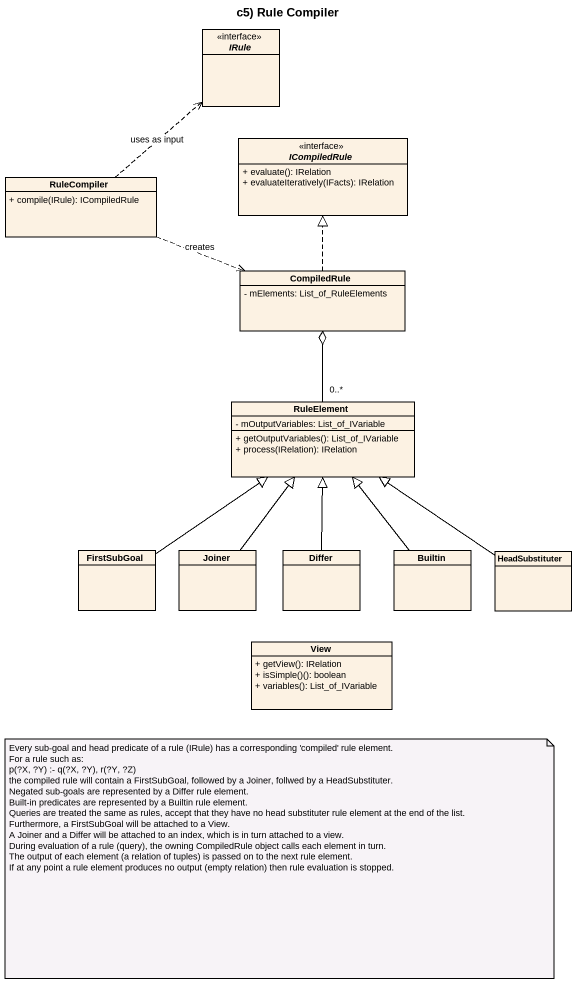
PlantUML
@startuml
title c5) Rule Compiler
hide circle
hide empty members
skinparam classAttributeIconSize 0
interface IRule <<interface>>
interface ICompiledRule <<interface>> {
  + evaluate(): IRelation
  + evaluateIteratively(IFacts): IRelation
}
class RuleCompiler {
  + compile(IRule): ICompiledRule
}
class CompiledRule {
  - mElements: List_of_RuleElements
}
class RuleElement {
  - mOutputVariables: List_of_IVariable
  + getOutputVariables(): List_of_IVariable
  + process(IRelation): IRelation
}
class FirstSubGoal
class Joiner
class Differ
class Builtin
class HeadSubstituter
class View {
  + getView(): IRelation
  + isSimple()(): boolean
  + variables(): List_of_IVariable
}
RuleCompiler .up.> IRule : uses as input
RuleCompiler .right.> CompiledRule : creates
CompiledRule .up.|> ICompiledRule
RuleElement "0..*" -up-o CompiledRule
FirstSubGoal -up-|> RuleElement
Joiner -up-|> RuleElement
Differ -up-|> RuleElement
Builtin -up-|> RuleElement
HeadSubstituter -up-|> RuleElement
note as N1
  Every sub-goal and head predicate of a rule (IRule) has a corresponding 'compiled' rule element.
  For a rule such as:
  p(?X, ?Y) :- q(?X, ?Y), r(?Y, ?Z)
  the compiled rule will contain a FirstSubGoal, followed by a Joiner, follwed by a HeadSubstituter.
  Negated sub-goals are represented by a Differ rule element.
  Built-in predicates are represented by a Builtin rule element.
  Queries are treated the same as rules, accept that they have no head substituter rule element at the end of the list.
  Furthermore, a FirstSubGoal will be attached to a View.
  A Joiner and a Differ will be attached to an index, which is in turn attached to a view.
  During evaluation of a rule (query), the owning CompiledRule object calls each element in turn.
  The output of each element (a relation of tuples) is passed on to the next rule element.
  If at any point a rule element produces no output (empty relation) then rule evaluation is stopped.
end note
@enduml
